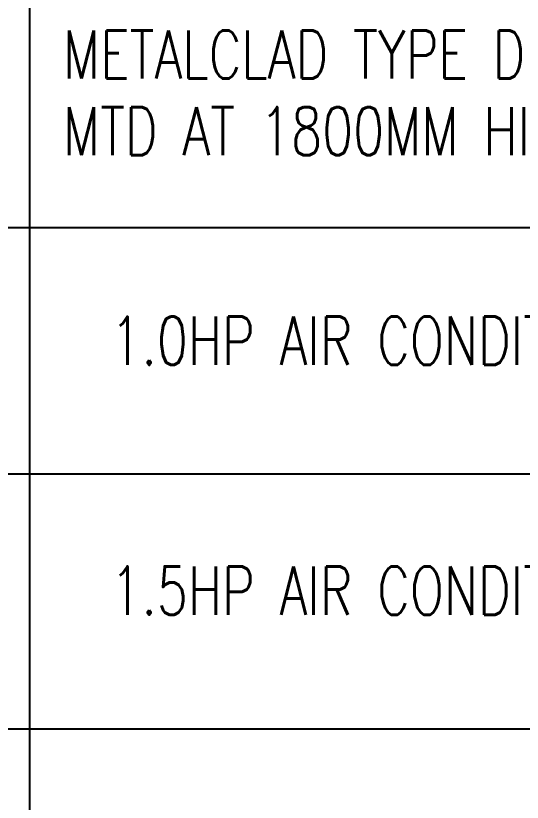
# Model space of a CAD drawing. Header units: inches. Extents: x 16928 to 514628, y -1471 to 241387.
# Drawn here: x 84838 to 86937, y 13653 to 16912 of the extents above; entities that cross this region are included whole.
import ezdxf

# ---------------------------------------------------------------- set-up
doc = ezdxf.new("R2010")
doc.units = ezdxf.units.IN
doc.header["$MEASUREMENT"] = 0
doc.layers.add('ELECT', color=6, linetype='Continuous')
doc.styles.add('ROMANS', font='ROMANS', dxfattribs={"width": 0.7})

msp = doc.modelspace()

# ---------------------------------------------------------------- linework, layer by layer
for p, q in [((84894.7, 17233.5), (84894.7, 16034.6)), ((82739.5, 16034.6), (95549.1, 16034.6)), ((84894.7, 16034.6), (84894.7, 11456)), ((82739.5, 13956.8), (95567.3, 13956.8))]:
    msp.add_line(p, q)
at = {"layer": 'ELECT', "color": 7}
msp.add_line((82739.5, 15013), (95567.3, 15013), dxfattribs=at)

# ---------------------------------------------------------------- texts
at = {"layer": 'ELECT', "color": 7, "style": 'ROMANS', "width": 0.75}
for s, p in [('METALCLAD TYPE DISTRIBUTION BOARD', (85033.8, 16651.4)), ('MTD AT 1800MM HIGH FROM FFL TO UNDERSIDE OF BOARD', (85033.8, 16333.7)), ('1.0HP AIR CONDITION, RATED INPUT CAPACITY 850 W ', (85230.4, 15465.3)), ('1.5HP AIR CONDITION, RATED INPUT CAPACITY 1090 W ', (85230.4, 14430.1))]:
    msp.add_text(s, height=200, dxfattribs=at).set_placement(p)

doc.saveas('drawing.dxf')
